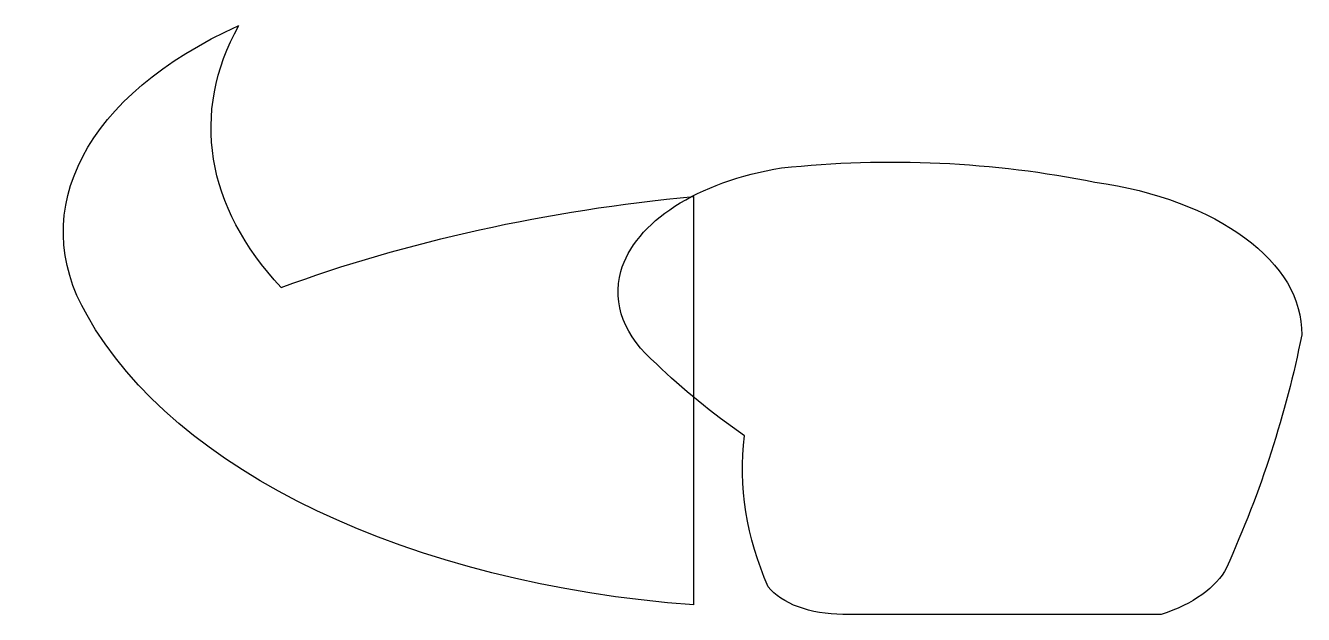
# Model space of a CAD drawing. Header units: millimetres. Extents: x -19 to 6.2, y -4.9 to 6.7.
import ezdxf

# ---------------------------------------------------------------- set-up
doc = ezdxf.new("R2010")
doc.units = ezdxf.units.MM

msp = doc.modelspace()

# ---------------------------------------------------------------- linework, layer by layer
for p, q in [((-5.819, -4.757, -13.88), (-5.819, 3.318, -2.317)), ((-2.869, -4.943, -5.413), (3.427, -4.943, -5.413))]:
    msp.add_line(p, q)
at = {"extrusion": (0, 0.819873, -0.572546)}
for centre, radius, start, end in [((9.235, -1.229, 4.046), 9.052, 341.4832, 51.9153), ((3.728, 2.367, 4.046), 11.639, 331.7353, 17.6546), ((1.895, -3.588, -0.954), 11.933, 79.4359, 109.6267), ((2.869, 3.863, -0.954), 4.449, 9.1176, 74.1723), ((-0.85, 2.45, -0.954), 5.353, 103.6483, 180.7958), ((2.28, -21.344, 4.046), 21.636, 57.2644, 80.5851), ((2.869, 3.863, -0.954), 4.449, 326.0132, 9.1176), ((3.962, 0.325, 4.046), 14.548, 277.3344, 342.2768), ((52.033, 8.998, -0.954), 58.611, 186.48784, 194.48183), ((-10.592, 11.558, -0.954), 19.945, 320.592, 329.3012), ((-11.869, -2.222, -0.954), 16.725, 345.8354, 3.8355), ((-2.113, -4.895, -0.954), 2.712, 196.3568, 241.029), ((2.879, -5.659, -0.954), 1.609, 269.6703, 335.9224)]:
    msp.add_arc(centre, radius, start, end, dxfattribs=at)

doc.saveas('drawing.dxf')
